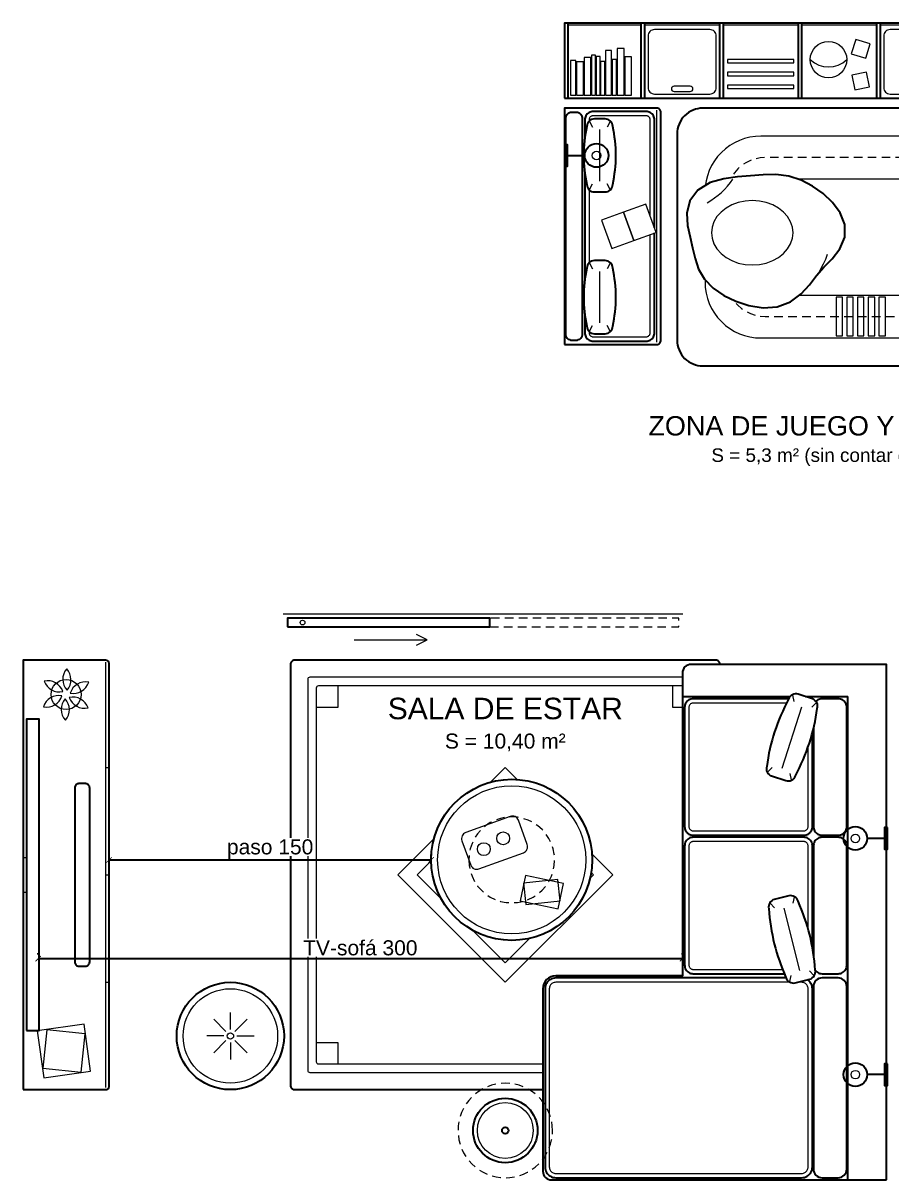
# Model space of a CAD drawing. Header units: centimetres. Extents: x 0 to 696, y -266 to 273.
# Drawn here: x 0 to 405, y -266 to 273 of the extents above; entities that cross this region are included whole.
import ezdxf

# ---------------------------------------------------------------- set-up
doc = ezdxf.new("R2010")
doc.units = ezdxf.units.CM
for name, color, linetype in [('PS-ALFOMBRAS', 42, 'Continuous'), ('PS-CARPINTERIA', 4, 'Continuous'), ('PS-COTAS', 1, 'Continuous'), ('PS-ILUMINACION', 6, 'Continuous'), ('PS-MOBILIARIO', 3, 'Continuous'), ('PS-TEXTOS', 7, 'Continuous')]:
    doc.layers.add(name, color=color, linetype=linetype)
doc.styles.add('PS', font='arial.ttf')
doc.dimstyles.new('PS', dxfattribs={"dimtxt": 7, "dimasz": 2.5, "dimexe": 2.5, "dimexo": 2, "dimgap": 1.5, "dimtad": 1, "dimdec": 0, "dimtxsty": 'PS', "dimblk": 'ARCHTICK', "dimcen": 0, "dimclrd": 1, "dimclre": 1, "dimclrt": 1, "dimazin": 3, "dimtfac": 1, "dimtmove": 0, "dimatfit": 3, "dimtfill": 1})

# ---------------------------------------------------------------- blocks, each defined once
blk = doc.blocks.new('PS_ALFOMBRA_SALON_200x200')
blk.add_lwpolyline([(-100, -98, 0.414214), (-98, -100), (98, -100, 0.414214), (100, -98), (100, 98, 0.414214), (98, 100), (-98, 100, 0.414214), (-100, 98)], format="xyb", close=True)
at = {"color": 8, "lineweight": 13}
for points in [[(-92, -91, 0.414214), (-91, -92), (91, -92, 0.414214), (92, -91), (92, 91, 0.414214), (91, 92), (-91, 92, 0.414214), (-92, 91)], [(-88, -87, 0.414214), (-87, -88), (87, -88, 0.414214), (88, -87), (88, 87, 0.414214), (87, 88), (-87, 88, 0.414214), (-88, 87)]]:
    blk.add_lwpolyline(points, format="xyb", close=True, dxfattribs=at)
for points in [[(-78, 88), (-78, 78), (-88, 78)], [(88, 78), (78, 78), (78, 88)], [(-88, -78), (-78, -78), (-78, -88)], [(78, -88), (78, -78), (88, -78)]]:
    blk.add_lwpolyline(points, dxfattribs=at)
for points in [[(0, -50), (50, 0), (0, 50), (-50, 0)], [(0, -41), (41, 0), (0, 41), (-41, 0)]]:
    blk.add_lwpolyline(points, close=True, dxfattribs=at)
blk = doc.blocks.new('PS_ALFOMBRA_JUEGO_170x120')
at = {"color": 8, "lineweight": 13}
for p, q in [((-53, 34.59), (-54.1, 33.86)), ((-50.89, 35.63), (-53, 34.59)), ((-50.58, 35.73), (-50.89, 35.63)), ((-46.35, 36.85), (-48.2, 36.48)), ((-44.24, 36.98), (-46.35, 36.85)), ((-37.74, 37), (-41.74, 37)), ((-31.24, 37), (-35.24, 37)), ((-24.74, 37), (-28.74, 37)), ((-18.24, 37), (-22.24, 37)), ((-11.74, 37), (-15.74, 37)), ((-5.24, 37), (-9.24, 37)), ((1.26, 37), (-2.74, 37)), ((7.76, 37), (3.76, 37)), ((14.26, 37), (10.26, 37)), ((20.76, 37), (16.76, 37)), ((27.26, 37), (23.26, 37)), ((33.76, 37), (29.76, 37)), ((40.26, 37), (36.26, 37)), ((44, 37), (42.76, 37)), ((46.35, 36.85), (44, 37)), ((46.75, 36.77), (46.35, 36.85)), ((50.89, 35.63), (49.18, 36.21)), ((52.86, 34.66), (50.89, 35.63)), ((54.96, 33.28), (54.95, 33.29)), ((56.73, 31.73), (54.96, 33.28)), ((-59.99, 27.19), (-60.63, 25.89)), ((-58.28, 29.96), (-58.7, 29.33)), ((-56.73, 31.73), (-58.28, 29.96)), ((-56.06, 32.31), (-56.73, 31.73)), ((57.81, 30.5), (56.73, 31.73)), ((59.59, 28), (59.27, 28.48)), ((60.63, 25.89), (59.59, 28)), ((-61.39, 23.66), (-61.42, 23.47)), ((-60.63, 25.89), (-61.39, 23.66)), ((60.97, 24.87), (60.63, 25.89)), ((61.85, 21.35), (61.62, 22.46)), ((-61.87, 21.01), (-62, 19)), ((-62, 19), (-62, 17.02)), ((62, 19), (61.85, 21.35)), ((62, 18.49), (62, 19)), ((-62, 14.52), (-62, 10.52)), ((62, 11.99), (62, 15.99)), ((-62, 8.02), (-62, 4.02)), ((62, 5.49), (62, 9.49)), ((-62, 1.52), (-62, -2.48)), ((62, -1.01), (62, 2.99)), ((-62, -4.98), (-62, -8.98)), ((62, -7.51), (62, -3.51)), ((62, -14.01), (62, -10.01)), ((-62, -11.48), (-62, -15.48)), ((-62, -17.98), (-62, -19)), ((-62, -19), (-61.85, -21.35)), ((-61.85, -21.35), (-61.52, -22.96)), ((61.9, -20.51), (62, -19)), ((62, -19), (62, -16.51)), ((-60.81, -25.35), (-60.63, -25.89)), ((-60.63, -25.89), (-59.59, -28)), ((60.21, -26.74), (60.63, -25.89)), ((60.63, -25.89), (61.39, -23.66)), ((61.39, -23.66), (61.52, -22.97)), ((-59.59, -28), (-58.99, -28.9)), ((-57.47, -30.88), (-56.73, -31.73)), ((-56.73, -31.73), (-54.96, -33.28)), ((56.44, -31.98), (56.73, -31.73)), ((56.73, -31.73), (58.28, -29.96)), ((58.28, -29.96), (58.98, -28.91)), ((-54.96, -33.28), (-54.53, -33.57)), ((-52.4, -34.88), (-50.89, -35.63)), ((-50.89, -35.63), (-48.7, -36.37)), ((-46.25, -36.85), (-44, -37)), ((-44, -37), (-42.25, -37)), ((-39.75, -37), (-35.75, -37)), ((-33.25, -37), (-29.25, -37)), ((-26.75, -37), (-22.75, -37)), ((-20.25, -37), (-16.25, -37)), ((-13.75, -37), (-9.75, -37)), ((-7.25, -37), (-3.25, -37)), ((-0.75, -37), (3.25, -37)), ((5.75, -37), (9.75, -37)), ((12.25, -37), (16.25, -37)), ((18.75, -37), (22.75, -37)), ((25.25, -37), (29.25, -37)), ((31.75, -37), (35.75, -37)), ((38.25, -37), (42.25, -37)), ((44.74, -36.95), (46.35, -36.85)), ((46.35, -36.85), (48.66, -36.39)), ((48.66, -36.39), (48.69, -36.37)), ((51.05, -35.55), (53, -34.59)), ((53, -34.59), (54.52, -33.57))]:
    blk.add_line(p, q, dxfattribs=at)
blk.add_lwpolyline([(-85, -48, 0.414214), (-73, -60), (73, -60, 0.414214), (85, -48), (85, 48, 0.414214), (73, 60), (-73, 60, 0.414214), (-85, 48)], format="xyb", close=True)
for points in [[(-72, -21, 0.414214), (-46, -47), (46, -47, 0.414214), (72, -21), (72, 21, 0.414214), (46, 47), (-46, 47, 0.414214), (-72, 21)], [(-52, -17, 0.414214), (-42, -27), (42, -27, 0.414214), (52, -17), (52, 17, 0.414214), (42, 27), (-42, 27, 0.414214), (-52, 17)]]:
    blk.add_lwpolyline(points, format="xyb", close=True, dxfattribs=at)
for points in [[(-11, -46), (-8, -46), (-8, -28), (-11, -28)], [(-6, -46), (-3, -46), (-3, -28), (-6, -28)], [(-1, -46), (2, -46), (2, -28), (-1, -28)], [(4, -46), (7, -46), (7, -28), (4, -28)], [(9, -46), (12, -46), (12, -28), (9, -28)]]:
    blk.add_lwpolyline(points, close=True, dxfattribs=at)
for centre in [(-30, 0), (30, 0)]:
    blk.add_circle(centre, 8, dxfattribs=at)
blk = doc.blocks.new('PS_SOFA_CHAISE_240x160')
blk.add_wipeout([(0, 0), (0, 240), (-91, 240), (-91.52, 239.97), (-92.04, 239.86), (-92.53, 239.7), (-93, 239.46), (-93.44, 239.17), (-93.83, 238.83), (-94.17, 238.44), (-94.46, 238), (-94.7, 237.53), (-94.86, 237.04), (-94.97, 236.52), (-95, 236), (-95, 95), (-154, 95), (-154.78, 94.95), (-155.55, 94.8), (-156.3, 94.54), (-157, 94.2), (-157.65, 93.76), (-158.24, 93.24), (-158.76, 92.65), (-159.2, 92), (-159.54, 91.3), (-159.8, 90.55), (-159.95, 89.78), (-160, 89), (-160, 4), (-159.97, 3.48), (-159.86, 2.96), (-159.7, 2.47), (-159.46, 2), (-159.17, 1.56), (-158.83, 1.17), (-158.44, 0.83), (-158, 0.54), (-157.53, 0.3), (-157.04, 0.14), (-156.52, 0.03), (-156, 0)])
blk.add_line((-18, 0), (-18, 225))
for points in [[(0, 0), (0, 240), (-91, 240, 0.414214), (-95, 236), (-95, 95), (-154, 95, 0.414214), (-160, 89), (-160, 4, 0.414214), (-156, 0)], [(-42.44, 188.14, 0.090909), (-32.24, 219.53, 0.414214), (-34.49, 223.94), (-41.15, 226.1, 0.414214), (-45.56, 223.86, 0.090909), (-55.76, 192.47, 0.414214), (-53.51, 188.06), (-46.85, 185.9, 0.414214)], [(-33.22, 97.68, 0.090909), (-41.2, 129.7, 0.414214), (-45.44, 132.25), (-52.23, 130.56, 0.414214), (-54.78, 126.32, 0.090909), (-46.8, 94.3, 0.414214), (-42.56, 91.75), (-35.77, 93.44, 0.414214)], [(-34, 5, 0.414214), (-30, 1), (-22.5, 1, 0.414214), (-18.5, 5), (-18.5, 90, 0.414214), (-22.5, 94), (-30, 94, 0.414214), (-34, 90)]]:
    blk.add_lwpolyline(points, format="xyb", close=True)
for points in [[(-95, 225), (-44.95, 225)], [(-45.52, 224), (-90, 224), (-90.52, 223.97), (-91.04, 223.86), (-91.53, 223.7), (-92, 223.46), (-92.44, 223.17), (-92.83, 222.83), (-93.17, 222.44), (-93.46, 222), (-93.7, 221.53), (-93.86, 221.04), (-93.97, 220.52), (-94, 220), (-94, 164.5)], [(-37.69, 225), (-18, 225)], [(-34, 164.5), (-33.97, 163.98), (-33.86, 163.46), (-33.7, 162.97), (-33.46, 162.5), (-33.17, 162.06), (-32.83, 161.67), (-32.44, 161.33), (-32, 161.04), (-31.53, 160.8), (-31.04, 160.64), (-30.52, 160.53), (-30, 160.5), (-22.5, 160.5), (-21.98, 160.53), (-21.46, 160.64), (-20.97, 160.8), (-20.5, 161.04), (-20.06, 161.33), (-19.67, 161.67), (-19.33, 162.06), (-19.04, 162.5), (-18.8, 162.97), (-18.64, 163.46), (-18.53, 163.98), (-18.5, 164.5), (-18.5, 220), (-18.53, 220.52), (-18.64, 221.04), (-18.8, 221.53), (-19.04, 222), (-19.33, 222.44), (-19.67, 222.83), (-20.06, 223.17), (-20.5, 223.46), (-20.97, 223.7), (-21.46, 223.86), (-21.98, 223.97), (-22.5, 224), (-30, 224), (-30.52, 223.97), (-31.04, 223.86), (-31.53, 223.7), (-32, 223.46), (-32.44, 223.17), (-32.83, 222.83), (-32.84, 222.82)], [(-34, 210.45), (-34, 164.5)], [(-94, 164.5), (-93.97, 163.98), (-93.86, 163.46), (-93.7, 162.97), (-93.46, 162.5), (-93.17, 162.06), (-92.83, 161.67), (-92.44, 161.33), (-92, 161.04), (-91.53, 160.8), (-91.04, 160.64), (-90.52, 160.53), (-90, 160.5), (-38.5, 160.5), (-37.98, 160.53), (-37.46, 160.64), (-36.97, 160.8), (-36.5, 161.04), (-36.06, 161.33), (-35.67, 161.67), (-35.33, 162.06), (-35.04, 162.5), (-34.8, 162.97), (-34.64, 163.46), (-34.53, 163.98), (-34.5, 164.5), (-34.5, 208.21)], [(-34.5, 108.19), (-34.5, 155.5), (-34.53, 156.02), (-34.64, 156.54), (-34.8, 157.03), (-35.04, 157.5), (-35.33, 157.94), (-35.67, 158.33), (-36.06, 158.67), (-36.5, 158.96), (-36.97, 159.2), (-37.46, 159.36), (-37.98, 159.47), (-38.5, 159.5), (-90, 159.5), (-90.52, 159.47), (-91.04, 159.36), (-91.53, 159.2), (-92, 158.96), (-92.44, 158.67), (-92.83, 158.33), (-93.17, 157.94), (-93.46, 157.5), (-93.7, 157.03), (-93.86, 156.54), (-93.97, 156.02), (-94, 155.5), (-94, 100)], [(-33.17, 97.57), (-33.17, 97.56), (-32.83, 97.17), (-32.44, 96.83), (-32, 96.54), (-31.53, 96.3), (-31.04, 96.14), (-30.52, 96.03), (-30, 96), (-22.5, 96), (-21.98, 96.03), (-21.46, 96.14), (-20.97, 96.3), (-20.5, 96.54), (-20.06, 96.83), (-19.67, 97.17), (-19.33, 97.56), (-19.04, 98), (-18.8, 98.47), (-18.64, 98.96), (-18.53, 99.48), (-18.5, 100), (-18.5, 155.5), (-18.53, 156.02), (-18.64, 156.54), (-18.8, 157.03), (-19.04, 157.5), (-19.33, 157.94), (-19.67, 158.33), (-20.06, 158.67), (-20.5, 158.96), (-20.97, 159.2), (-21.46, 159.36), (-21.98, 159.47), (-22.5, 159.5), (-30, 159.5), (-30.52, 159.47), (-31.04, 159.36), (-31.53, 159.2), (-32, 158.96), (-32.44, 158.67), (-32.83, 158.33), (-33.17, 157.94), (-33.46, 157.5), (-33.7, 157.03), (-33.86, 156.54), (-33.97, 156.02), (-34, 155.5), (-34, 104.16)], [(-94, 100), (-93.97, 99.48), (-93.86, 98.96), (-93.7, 98.47), (-93.46, 98), (-93.17, 97.56), (-92.83, 97.17), (-92.44, 96.83), (-92, 96.54), (-91.53, 96.3), (-91.04, 96.14), (-90.52, 96.03), (-90, 96), (-47.47, 96)], [(-46.73, 94), (-154, 94), (-154.65, 93.96), (-155.29, 93.83), (-155.91, 93.62), (-156.5, 93.33), (-157.04, 92.97), (-157.54, 92.54), (-157.97, 92.04), (-158.33, 91.5), (-158.62, 90.91), (-158.83, 90.29), (-158.96, 89.65), (-159, 89), (-159, 6)], [(-159, 6), (-158.96, 5.35), (-158.83, 4.71), (-158.62, 4.09), (-158.33, 3.5), (-157.97, 2.96), (-157.54, 2.46), (-157.04, 2.03), (-156.5, 1.67), (-155.91, 1.38), (-155.29, 1.17), (-154.65, 1.04), (-154, 1), (-39.5, 1), (-38.85, 1.04), (-38.21, 1.17), (-37.59, 1.38), (-37, 1.67), (-36.46, 2.03), (-35.96, 2.46), (-35.53, 2.96), (-35.17, 3.5), (-34.88, 4.09), (-34.67, 4.71), (-34.54, 5.35), (-34.5, 6), (-34.5, 89), (-34.54, 89.65), (-34.67, 90.29), (-34.88, 90.91), (-35.17, 91.5), (-35.53, 92.04), (-35.96, 92.54), (-36.46, 92.97), (-36.76, 93.17)]]:
    blk.add_lwpolyline(points)
at = {"color": 8, "lineweight": 13}
for points in [[(-46.44, 222), (-90, 222), (-90.26, 221.98), (-90.52, 221.93), (-90.77, 221.85), (-91, 221.73), (-91.22, 221.59), (-91.41, 221.41), (-91.59, 221.22), (-91.73, 221), (-91.85, 220.77), (-91.93, 220.52), (-91.98, 220.26), (-92, 220), (-92, 164.5)], [(-43.71, 225.67), (-43.18, 222.77)], [(-32.67, 222.09), (-34.81, 220.05)], [(-48.64, 191.73), (-39.36, 220.27)], [(-92, 164.5), (-91.98, 164.24), (-91.93, 163.98), (-91.85, 163.73), (-91.73, 163.5), (-91.59, 163.28), (-91.41, 163.09), (-91.22, 162.91), (-91, 162.77), (-90.77, 162.65), (-90.52, 162.57), (-90.26, 162.52), (-90, 162.5), (-38.5, 162.5), (-38.24, 162.52), (-37.98, 162.57), (-37.73, 162.65), (-37.5, 162.77), (-37.28, 162.91), (-37.09, 163.09), (-36.91, 163.28), (-36.77, 163.5), (-36.65, 163.73), (-36.57, 163.98), (-36.52, 164.24), (-36.5, 164.5), (-36.5, 202.05)], [(-55.33, 189.91), (-53.19, 191.95)], [(-44.29, 186.33), (-44.82, 189.23)], [(-36.5, 116.45), (-36.5, 155.5), (-36.52, 155.76), (-36.57, 156.02), (-36.65, 156.27), (-36.77, 156.5), (-36.91, 156.72), (-37.09, 156.91), (-37.28, 157.09), (-37.5, 157.23), (-37.73, 157.35), (-37.98, 157.43), (-38.24, 157.48), (-38.5, 157.5), (-90, 157.5), (-90.26, 157.48), (-90.52, 157.43), (-90.77, 157.35), (-91, 157.23), (-91.22, 157.09), (-91.41, 156.91), (-91.59, 156.72), (-91.73, 156.5), (-91.85, 156.27), (-91.93, 156.02), (-91.98, 155.76), (-92, 155.5), (-92, 100)], [(-42.92, 131.64), (-43.65, 128.78)], [(-54.18, 128.84), (-52.19, 126.65)], [(-40.37, 97.45), (-47.63, 126.55)], [(-92, 100), (-91.98, 99.74), (-91.93, 99.48), (-91.85, 99.23), (-91.73, 99), (-91.59, 98.78), (-91.41, 98.59), (-91.22, 98.41), (-91, 98.27), (-90.77, 98.15), (-90.52, 98.07), (-90.26, 98.02), (-90, 98), (-48.24, 98)], [(-33.82, 95.16), (-35.81, 97.35)], [(-157, 6), (-156.97, 5.61), (-156.9, 5.22), (-156.77, 4.85), (-156.6, 4.5), (-156.38, 4.17), (-156.12, 3.88), (-155.83, 3.62), (-155.5, 3.4), (-155.15, 3.23), (-154.78, 3.1), (-154.39, 3.03), (-154, 3), (-39.5, 3), (-39.11, 3.03), (-38.72, 3.1), (-38.35, 3.23), (-38, 3.4), (-37.67, 3.62), (-37.38, 3.88), (-37.12, 4.17), (-36.9, 4.5), (-36.73, 4.85), (-36.6, 5.22), (-36.53, 5.61), (-36.5, 6), (-36.5, 89), (-36.53, 89.39), (-36.6, 89.78), (-36.73, 90.15), (-36.9, 90.5), (-37.12, 90.83), (-37.38, 91.12), (-37.67, 91.38), (-38, 91.6), (-38.35, 91.77), (-38.72, 91.9), (-39.11, 91.97), (-39.5, 92), (-41.46, 92)], [(-44.97, 92), (-154, 92), (-154.39, 91.97), (-154.78, 91.9), (-155.15, 91.77), (-155.5, 91.6), (-155.83, 91.38), (-156.12, 91.12), (-156.38, 90.83), (-156.6, 90.5), (-156.77, 90.15), (-156.9, 89.78), (-156.97, 89.39), (-157, 89), (-157, 6)], [(-45.08, 92.36), (-44.35, 95.22)]]:
    blk.add_lwpolyline(points, dxfattribs=at)
blk = doc.blocks.new('PS_MUEBLE_TV_200x40')
blk.add_wipeout([(0, 0), (38.5, 0), (38.7, 0.01), (38.89, 0.05), (39.07, 0.11), (39.25, 0.2), (39.41, 0.31), (39.56, 0.44), (39.69, 0.59), (39.8, 0.75), (39.89, 0.93), (39.95, 1.11), (39.99, 1.3), (40, 1.5), (40, 198.5), (39.99, 198.7), (39.95, 198.89), (39.89, 199.07), (39.8, 199.25), (39.69, 199.41), (39.56, 199.56), (39.41, 199.69), (39.25, 199.8), (39.07, 199.89), (38.89, 199.95), (38.7, 199.99), (38.5, 200), (0, 200)])
at = {"color": 8, "lineweight": 13}
for p, q in [((38.5, 1), (38.5, 199)), ((38.5, 150), (40, 150)), ((38.5, 100), (40, 100)), ((38.5, 50), (40, 50))]:
    blk.add_line(p, q, dxfattribs=at)
for points in [[(0, 0), (38.5, 0, 0.414214), (40, 1.5), (40, 198.5, 0.414214), (38.5, 200), (0, 200)], [(24, 59.5, 0.414214), (26, 57.5), (29, 57.5, 0.414214), (31, 59.5), (31, 140.5, 0.414214), (29, 142.5), (26, 142.5, 0.414214), (24, 140.5)]]:
    blk.add_lwpolyline(points, format="xyb", close=True)
for points in [[(20.44, 185.95, 0.38), (20.28, 196, 0.38)], [(18.53, 185.36, 0.38), (9.75, 190.24, 0.38)], [(21.91, 184.59, 0.38), (30.53, 189.75, 0.38)], [(18.09, 183.41, 0.38), (9.47, 178.25, 0.38)], [(19.56, 182.05, 0.38), (19.72, 172, 0.38)], [(21.47, 182.64, 0.38), (30.25, 177.76, 0.38)]]:
    blk.add_lwpolyline(points, format="xyb", close=True, dxfattribs=at)
blk.add_lwpolyline([(1.5, 27.5), (7.5, 27.5), (7.5, 172.5), (1.5, 172.5)], close=True)
for points in [[(0, 92), (1.5, 92), (1.5, 108), (0, 108)], [(9.64, 5.58), (31.42, 8.64), (28.36, 30.42), (6.58, 27.36)], [(9.11, 9.99), (27.01, 8.11), (28.89, 26.01), (10.99, 27.89)]]:
    blk.add_lwpolyline(points, close=True, dxfattribs=at)
blk.add_circle((20, 184), 7, dxfattribs=at)
blk = doc.blocks.new('PS_MESA_CENTRO_D75')
blk.add_wipeout([(37.5, 0), (37.49, -0.92), (37.45, -1.84), (37.4, -2.76), (37.32, -3.68), (37.22, -4.59), (37.09, -5.5), (36.95, -6.41), (36.78, -7.32), (36.59, -8.22), (36.38, -9.11), (36.14, -10), (35.89, -10.89), (35.61, -11.76), (35.31, -12.63), (34.99, -13.5), (34.65, -14.35), (34.28, -15.2), (33.9, -16.03), (33.5, -16.86), (33.07, -17.68), (32.63, -18.48), (32.16, -19.28), (31.68, -20.06), (31.18, -20.83), (30.66, -21.59), (30.12, -22.34), (29.56, -23.07), (28.99, -23.79), (28.4, -24.49), (27.79, -25.18), (27.16, -25.86), (26.52, -26.52), (25.86, -27.16), (25.18, -27.79), (24.49, -28.4), (23.79, -28.99), (23.07, -29.56), (22.34, -30.12), (21.59, -30.66), (20.83, -31.18), (20.06, -31.68), (19.28, -32.16), (18.48, -32.63), (17.68, -33.07), (16.86, -33.5), (16.03, -33.9), (15.2, -34.28), (14.35, -34.65), (13.5, -34.99), (12.63, -35.31), (11.76, -35.61), (10.89, -35.89), (10, -36.14), (9.11, -36.38), (8.22, -36.59), (7.32, -36.78), (6.41, -36.95), (5.5, -37.09), (4.59, -37.22), (3.68, -37.32), (2.76, -37.4), (1.84, -37.45), (0.92, -37.49), (0, -37.5), (-0.92, -37.49), (-1.84, -37.45), (-2.76, -37.4), (-3.68, -37.32), (-4.59, -37.22), (-5.5, -37.09), (-6.41, -36.95), (-7.32, -36.78), (-8.22, -36.59), (-9.11, -36.38), (-10, -36.14), (-10.89, -35.89), (-11.76, -35.61), (-12.63, -35.31), (-13.5, -34.99), (-14.35, -34.65), (-15.2, -34.28), (-16.03, -33.9), (-16.86, -33.5), (-17.68, -33.07), (-18.48, -32.63), (-19.28, -32.16), (-20.06, -31.68), (-20.83, -31.18), (-21.59, -30.66), (-22.34, -30.12), (-23.07, -29.56), (-23.79, -28.99), (-24.49, -28.4), (-25.18, -27.79), (-25.86, -27.16), (-26.52, -26.52), (-27.16, -25.86), (-27.79, -25.18), (-28.4, -24.49), (-28.99, -23.79), (-29.56, -23.07), (-30.12, -22.34), (-30.66, -21.59), (-31.18, -20.83), (-31.68, -20.06), (-32.16, -19.28), (-32.63, -18.48), (-33.07, -17.68), (-33.5, -16.86), (-33.9, -16.03), (-34.28, -15.2), (-34.65, -14.35), (-34.99, -13.5), (-35.31, -12.63), (-35.61, -11.76), (-35.89, -10.89), (-36.14, -10), (-36.38, -9.11), (-36.59, -8.22), (-36.78, -7.32), (-36.95, -6.41), (-37.09, -5.5), (-37.22, -4.59), (-37.32, -3.68), (-37.4, -2.76), (-37.45, -1.84), (-37.49, -0.92), (-37.5, 0), (-37.49, 0.92), (-37.45, 1.84), (-37.4, 2.76), (-37.32, 3.68), (-37.22, 4.59), (-37.09, 5.5), (-36.95, 6.41), (-36.78, 7.32), (-36.59, 8.22), (-36.38, 9.11), (-36.14, 10), (-35.89, 10.89), (-35.61, 11.76), (-35.31, 12.63), (-34.99, 13.5), (-34.65, 14.35), (-34.28, 15.2), (-33.9, 16.03), (-33.5, 16.86), (-33.07, 17.68), (-32.63, 18.48), (-32.16, 19.28), (-31.68, 20.06), (-31.18, 20.83), (-30.66, 21.59), (-30.12, 22.34), (-29.56, 23.07), (-28.99, 23.79), (-28.4, 24.49), (-27.79, 25.18), (-27.16, 25.86), (-26.52, 26.52), (-25.86, 27.16), (-25.18, 27.79), (-24.49, 28.4), (-23.79, 28.99), (-23.07, 29.56), (-22.34, 30.12), (-21.59, 30.66), (-20.83, 31.18), (-20.06, 31.68), (-19.28, 32.16), (-18.48, 32.63), (-17.68, 33.07), (-16.86, 33.5), (-16.03, 33.9), (-15.2, 34.28), (-14.35, 34.65), (-13.5, 34.99), (-12.63, 35.31), (-11.76, 35.61), (-10.89, 35.89), (-10, 36.14), (-9.11, 36.38), (-8.22, 36.59), (-7.32, 36.78), (-6.41, 36.95), (-5.5, 37.09), (-4.59, 37.22), (-3.68, 37.32), (-2.76, 37.4), (-1.84, 37.45), (-0.92, 37.49), (0, 37.5), (0.92, 37.49), (1.84, 37.45), (2.76, 37.4), (3.68, 37.32), (4.59, 37.22), (5.5, 37.09), (6.41, 36.95), (7.32, 36.78), (8.22, 36.59), (9.11, 36.38), (10, 36.14), (10.89, 35.89), (11.76, 35.61), (12.63, 35.31), (13.5, 34.99), (14.35, 34.65), (15.2, 34.28), (16.03, 33.9), (16.86, 33.5), (17.68, 33.07), (18.48, 32.63), (19.28, 32.16), (20.06, 31.68), (20.83, 31.18), (21.59, 30.66), (22.34, 30.12), (23.07, 29.56), (23.79, 28.99), (24.49, 28.4), (25.18, 27.79), (25.86, 27.16), (26.52, 26.52), (27.16, 25.86), (27.79, 25.18), (28.4, 24.49), (28.99, 23.79), (29.56, 23.07), (30.12, 22.34), (30.66, 21.59), (31.18, 20.83), (31.68, 20.06), (32.16, 19.28), (32.63, 18.48), (33.07, 17.68), (33.5, 16.86), (33.9, 16.03), (34.28, 15.2), (34.65, 14.35), (34.99, 13.5), (35.31, 12.63), (35.61, 11.76), (35.89, 10.89), (36.14, 10), (36.38, 9.11), (36.59, 8.22), (36.78, 7.32), (36.95, 6.41), (37.09, 5.5), (37.22, 4.59), (37.32, 3.68), (37.4, 2.76), (37.45, 1.84), (37.49, 0.92)])
at = {"color": 8, "lineweight": 13}
for p, q in [((-10, 17.32), (-12.18, 15.87)), ((-9.42, 17.61), (-10, 17.32)), ((-5.18, 19.32), (-7.15, 18.65)), ((-3.3, 19.69), (-5.18, 19.32)), ((0, 20), (-0.82, 19.95)), ((2.61, 19.83), (0, 20)), ((3.16, 19.72), (2.61, 19.83)), ((7.65, 18.48), (5.6, 19.17)), ((9.3, 17.67), (7.65, 18.48)), ((12.18, 15.87), (11.43, 16.37)), ((-15.87, 12.18), (-16.98, 10.51)), ((-14.55, 13.67), (-15.87, 12.18)), ((-12.18, 15.87), (-12.73, 15.38)), ((14.14, 14.14), (12.18, 15.87)), ((14.46, 13.78), (14.14, 14.14)), ((17.32, 10), (16.07, 11.87)), ((-18.48, 7.65), (-19.32, 5.18)), ((-18.16, 8.3), (-18.48, 7.65)), ((18.1, 8.43), (17.32, 10)), ((19.32, 5.18), (19, 6.11)), ((-19.86, 2.07), (-20, 0)), ((-20, 0), (-19.83, -2.61)), ((-19.32, 5.18), (-19.45, 4.53)), ((19.83, 2.61), (19.32, 5.18)), ((19.86, 2.21), (19.83, 2.61)), ((-19.83, -2.61), (-19.56, -3.97)), ((19.5, -4.25), (19.83, -2.61)), ((19.83, -2.61), (19.98, -0.29)), ((-18.91, -6.38), (-18.48, -7.65)), ((-18.48, -7.65), (-17.32, -10)), ((-17.32, -10), (-17.3, -10.03)), ((17.14, -10.27), (17.32, -10)), ((17.32, -10), (18.48, -7.65)), ((18.48, -7.65), (18.82, -6.65)), ((-15.91, -12.11), (-15.87, -12.18)), ((-15.87, -12.18), (-14.14, -14.14)), ((-14.14, -14.14), (-13.16, -15)), ((12.95, -15.19), (14.14, -14.14)), ((14.14, -14.14), (15.73, -12.33)), ((-11.19, -16.53), (-10, -17.32)), ((-10, -17.32), (-7.69, -18.46)), ((-5.33, -19.27), (-5.18, -19.32)), ((-5.18, -19.32), (-2.61, -19.83)), ((-2.61, -19.83), (-1.39, -19.91)), ((1.1, -19.93), (2.61, -19.83)), ((2.61, -19.83), (5.05, -19.34)), ((7.42, -18.56), (7.65, -18.48)), ((7.65, -18.48), (10, -17.32)), ((10, -17.32), (10.95, -16.69))]:
    blk.add_line(p, q, dxfattribs=at)
blk.add_lwpolyline([(-19.1, -2.43, 0.414214), (-15.26, -4.22), (5.41, 3.3, 0.414214), (7.21, 7.15), (3.1, 18.43, 0.414214), (-0.74, 20.22), (-21.41, 12.7, 0.414214), (-23.21, 8.85)], format="xyb", close=True, dxfattribs=at)
for points in [[(3.95, -19), (21.56, -22.74), (24.05, -11), (6.44, -7.26)], [(6.57, -20.81), (22.48, -19.14), (21.43, -9.19), (5.52, -10.86)]]:
    blk.add_lwpolyline(points, close=True, dxfattribs=at)
blk.add_circle((0, 0), 37.5)
for centre, radius in [((0, 0), 34.5), ((-4, 10), 3), ((-13, 5), 3)]:
    blk.add_circle(centre, radius, dxfattribs=at)
blk = doc.blocks.new('PS_PUF_D50')
blk.add_wipeout([(25, 0), (24.99, -0.61), (24.97, -1.23), (24.93, -1.84), (24.88, -2.45), (24.81, -3.06), (24.73, -3.67), (24.63, -4.27), (24.52, -4.88), (24.39, -5.48), (24.25, -6.07), (24.09, -6.67), (23.92, -7.26), (23.74, -7.84), (23.54, -8.42), (23.32, -9), (23.1, -9.57), (22.86, -10.13), (22.6, -10.69), (22.33, -11.24), (22.05, -11.78), (21.75, -12.32), (21.44, -12.85), (21.12, -13.37), (20.79, -13.89), (20.44, -14.4), (20.08, -14.89), (19.71, -15.38), (19.33, -15.86), (18.93, -16.33), (18.52, -16.79), (18.11, -17.24), (17.68, -17.68), (17.24, -18.11), (16.79, -18.52), (16.33, -18.93), (15.86, -19.33), (15.38, -19.71), (14.89, -20.08), (14.4, -20.44), (13.89, -20.79), (13.37, -21.12), (12.85, -21.44), (12.32, -21.75), (11.78, -22.05), (11.24, -22.33), (10.69, -22.6), (10.13, -22.86), (9.57, -23.1), (9, -23.32), (8.42, -23.54), (7.84, -23.74), (7.26, -23.92), (6.67, -24.09), (6.07, -24.25), (5.48, -24.39), (4.88, -24.52), (4.27, -24.63), (3.67, -24.73), (3.06, -24.81), (2.45, -24.88), (1.84, -24.93), (1.23, -24.97), (0.61, -24.99), (0, -25), (-0.61, -24.99), (-1.23, -24.97), (-1.84, -24.93), (-2.45, -24.88), (-3.06, -24.81), (-3.67, -24.73), (-4.27, -24.63), (-4.88, -24.52), (-5.48, -24.39), (-6.07, -24.25), (-6.67, -24.09), (-7.26, -23.92), (-7.84, -23.74), (-8.42, -23.54), (-9, -23.32), (-9.57, -23.1), (-10.13, -22.86), (-10.69, -22.6), (-11.24, -22.33), (-11.78, -22.05), (-12.32, -21.75), (-12.85, -21.44), (-13.37, -21.12), (-13.89, -20.79), (-14.4, -20.44), (-14.89, -20.08), (-15.38, -19.71), (-15.86, -19.33), (-16.33, -18.93), (-16.79, -18.52), (-17.24, -18.11), (-17.68, -17.68), (-18.11, -17.24), (-18.52, -16.79), (-18.93, -16.33), (-19.33, -15.86), (-19.71, -15.38), (-20.08, -14.89), (-20.44, -14.4), (-20.79, -13.89), (-21.12, -13.37), (-21.44, -12.85), (-21.75, -12.32), (-22.05, -11.78), (-22.33, -11.24), (-22.6, -10.69), (-22.86, -10.13), (-23.1, -9.57), (-23.32, -9), (-23.54, -8.42), (-23.74, -7.84), (-23.92, -7.26), (-24.09, -6.67), (-24.25, -6.07), (-24.39, -5.48), (-24.52, -4.88), (-24.63, -4.27), (-24.73, -3.67), (-24.81, -3.06), (-24.88, -2.45), (-24.93, -1.84), (-24.97, -1.23), (-24.99, -0.61), (-25, 0), (-24.99, 0.61), (-24.97, 1.23), (-24.93, 1.84), (-24.88, 2.45), (-24.81, 3.06), (-24.73, 3.67), (-24.63, 4.27), (-24.52, 4.88), (-24.39, 5.48), (-24.25, 6.07), (-24.09, 6.67), (-23.92, 7.26), (-23.74, 7.84), (-23.54, 8.42), (-23.32, 9), (-23.1, 9.57), (-22.86, 10.13), (-22.6, 10.69), (-22.33, 11.24), (-22.05, 11.78), (-21.75, 12.32), (-21.44, 12.85), (-21.12, 13.37), (-20.79, 13.89), (-20.44, 14.4), (-20.08, 14.89), (-19.71, 15.38), (-19.33, 15.86), (-18.93, 16.33), (-18.52, 16.79), (-18.11, 17.24), (-17.68, 17.68), (-17.24, 18.11), (-16.79, 18.52), (-16.33, 18.93), (-15.86, 19.33), (-15.38, 19.71), (-14.89, 20.08), (-14.4, 20.44), (-13.89, 20.79), (-13.37, 21.12), (-12.85, 21.44), (-12.32, 21.75), (-11.78, 22.05), (-11.24, 22.33), (-10.69, 22.6), (-10.13, 22.86), (-9.57, 23.1), (-9, 23.32), (-8.42, 23.54), (-7.84, 23.74), (-7.26, 23.92), (-6.67, 24.09), (-6.07, 24.25), (-5.48, 24.39), (-4.88, 24.52), (-4.27, 24.63), (-3.67, 24.73), (-3.06, 24.81), (-2.45, 24.88), (-1.84, 24.93), (-1.23, 24.97), (-0.61, 24.99), (0, 25), (0.61, 24.99), (1.23, 24.97), (1.84, 24.93), (2.45, 24.88), (3.06, 24.81), (3.67, 24.73), (4.27, 24.63), (4.88, 24.52), (5.48, 24.39), (6.07, 24.25), (6.67, 24.09), (7.26, 23.92), (7.84, 23.74), (8.42, 23.54), (9, 23.32), (9.57, 23.1), (10.13, 22.86), (10.69, 22.6), (11.24, 22.33), (11.78, 22.05), (12.32, 21.75), (12.85, 21.44), (13.37, 21.12), (13.89, 20.79), (14.4, 20.44), (14.89, 20.08), (15.38, 19.71), (15.86, 19.33), (16.33, 18.93), (16.79, 18.52), (17.24, 18.11), (17.68, 17.68), (18.11, 17.24), (18.52, 16.79), (18.93, 16.33), (19.33, 15.86), (19.71, 15.38), (20.08, 14.89), (20.44, 14.4), (20.79, 13.89), (21.12, 13.37), (21.44, 12.85), (21.75, 12.32), (22.05, 11.78), (22.33, 11.24), (22.6, 10.69), (22.86, 10.13), (23.1, 9.57), (23.32, 9), (23.54, 8.42), (23.74, 7.84), (23.92, 7.26), (24.09, 6.67), (24.25, 6.07), (24.39, 5.48), (24.52, 4.88), (24.63, 4.27), (24.73, 3.67), (24.81, 3.06), (24.88, 2.45), (24.93, 1.84), (24.97, 1.23), (24.99, 0.61)])
at = {"color": 8, "lineweight": 13}
for p, q in [((0, 3), (0, 11)), ((-2.12, 2.12), (-7.78, 7.78)), ((2.12, 2.12), (7.78, 7.78)), ((-3, 0), (-11, 0)), ((3, 0), (11, 0)), ((-2.12, -2.12), (-7.78, -7.78)), ((0, -3), (0, -11)), ((2.12, -2.12), (7.78, -7.78))]:
    blk.add_line(p, q, dxfattribs=at)
blk.add_circle((0, 0), 25)
for radius in [22, 1.5]:
    blk.add_circle((0, 0), radius, dxfattribs=at)
blk = doc.blocks.new('PS_LAMPARA_PIE')
at = {"color": 8, "lineweight": 13}
for p, q in [((0, 22), (-1.95, 21.9)), ((2.04, 21.9), (0, 22)), ((-10.51, 19.32), (-12.22, 18.29)), ((-6.39, 21.05), (-8.25, 20.39)), ((-4.43, 21.54), (-6.39, 21.05)), ((6.39, 21.05), (4.51, 21.52)), ((8.33, 20.36), (6.39, 21.05)), ((12.22, 18.29), (10.58, 19.27)), ((-20.33, 8.42), (-21.02, 6.49)), ((-19.49, 10.18), (-20.33, 8.42)), ((20.33, 8.42), (19.53, 10.1)), ((21.04, 6.41), (20.33, 8.42)), ((-21.89, 2.16), (-22, 0.09)), ((-21.61, 4.06), (-21.89, 2.16)), ((21.89, 2.16), (21.62, 3.98)), ((22, 0), (21.89, 2.16)), ((-21.86, -2.41), (-21.58, -4.29)), ((-21.58, -4.29), (-21.07, -6.32)), ((21.05, -6.39), (21.58, -4.29)), ((21.58, -4.29), (21.6, -4.15)), ((21.92, -1.67), (22, 0)), ((-20.21, -8.67), (-19.4, -10.37)), ((-19.4, -10.37), (-18.31, -12.19)), ((18.29, -12.22), (19.4, -10.37)), ((19.4, -10.37), (19.45, -10.26)), ((20.48, -7.98), (21.05, -6.39)), ((-11.95, -18.46), (-10.37, -19.4)), ((-10.37, -19.4), (-8.42, -20.33)), ((-8.42, -20.33), (-8.41, -20.33)), ((-6.05, -21.14), (-4.29, -21.58)), ((6.76, -20.92), (8.42, -20.33)), ((8.42, -20.33), (10.37, -19.4)), ((10.37, -19.4), (10.43, -19.36)), ((-4.29, -21.58), (-2.16, -21.89)), ((-2.16, -21.89), (-2.13, -21.9)), ((0.37, -21.98), (2.16, -21.89)), ((2.16, -21.89), (4.29, -21.58)), ((4.29, -21.58), (4.34, -21.56))]:
    blk.add_line(p, q, dxfattribs=at)
blk.add_wipeout([(15, 0), (15, -0.37), (14.98, -0.74), (14.96, -1.1), (14.93, -1.47), (14.89, -1.84), (14.84, -2.2), (14.78, -2.56), (14.71, -2.93), (14.64, -3.29), (14.55, -3.64), (14.46, -4), (14.35, -4.35), (14.24, -4.71), (14.12, -5.05), (13.99, -5.4), (13.86, -5.74), (13.71, -6.08), (13.56, -6.41), (13.4, -6.74), (13.23, -7.07), (13.05, -7.39), (12.87, -7.71), (12.67, -8.02), (12.47, -8.33), (12.26, -8.64), (12.05, -8.94), (11.83, -9.23), (11.6, -9.52), (11.36, -9.8), (11.11, -10.07), (10.86, -10.34), (10.61, -10.61), (10.34, -10.86), (10.07, -11.11), (9.8, -11.36), (9.52, -11.6), (9.23, -11.83), (8.94, -12.05), (8.64, -12.26), (8.33, -12.47), (8.02, -12.67), (7.71, -12.87), (7.39, -13.05), (7.07, -13.23), (6.74, -13.4), (6.41, -13.56), (6.08, -13.71), (5.74, -13.86), (5.4, -13.99), (5.05, -14.12), (4.71, -14.24), (4.35, -14.35), (4, -14.46), (3.64, -14.55), (3.29, -14.64), (2.93, -14.71), (2.56, -14.78), (2.2, -14.84), (1.84, -14.89), (1.47, -14.93), (1.1, -14.96), (0.74, -14.98), (0.37, -15), (0, -15), (-0.37, -15), (-0.74, -14.98), (-1.1, -14.96), (-1.47, -14.93), (-1.84, -14.89), (-2.2, -14.84), (-2.56, -14.78), (-2.93, -14.71), (-3.29, -14.64), (-3.64, -14.55), (-4, -14.46), (-4.35, -14.35), (-4.71, -14.24), (-5.05, -14.12), (-5.4, -13.99), (-5.74, -13.86), (-6.08, -13.71), (-6.41, -13.56), (-6.74, -13.4), (-7.07, -13.23), (-7.39, -13.05), (-7.71, -12.87), (-8.02, -12.67), (-8.33, -12.47), (-8.64, -12.26), (-8.94, -12.05), (-9.23, -11.83), (-9.52, -11.6), (-9.8, -11.36), (-10.07, -11.11), (-10.34, -10.86), (-10.61, -10.61), (-10.86, -10.34), (-11.11, -10.07), (-11.36, -9.8), (-11.6, -9.52), (-11.83, -9.23), (-12.05, -8.94), (-12.26, -8.64), (-12.47, -8.33), (-12.67, -8.02), (-12.87, -7.71), (-13.05, -7.39), (-13.23, -7.07), (-13.4, -6.74), (-13.56, -6.41), (-13.71, -6.08), (-13.86, -5.74), (-13.99, -5.4), (-14.12, -5.05), (-14.24, -4.71), (-14.35, -4.35), (-14.46, -4), (-14.55, -3.64), (-14.64, -3.29), (-14.71, -2.93), (-14.78, -2.56), (-14.84, -2.2), (-14.89, -1.84), (-14.93, -1.47), (-14.96, -1.1), (-14.98, -0.74), (-15, -0.37), (-15, 0), (-15, 0.37), (-14.98, 0.74), (-14.96, 1.1), (-14.93, 1.47), (-14.89, 1.84), (-14.84, 2.2), (-14.78, 2.56), (-14.71, 2.93), (-14.64, 3.29), (-14.55, 3.64), (-14.46, 4), (-14.35, 4.35), (-14.24, 4.71), (-14.12, 5.05), (-13.99, 5.4), (-13.86, 5.74), (-13.71, 6.08), (-13.56, 6.41), (-13.4, 6.74), (-13.23, 7.07), (-13.05, 7.39), (-12.87, 7.71), (-12.67, 8.02), (-12.47, 8.33), (-12.26, 8.64), (-12.05, 8.94), (-11.83, 9.23), (-11.6, 9.52), (-11.36, 9.8), (-11.11, 10.07), (-10.86, 10.34), (-10.61, 10.61), (-10.34, 10.86), (-10.07, 11.11), (-9.8, 11.36), (-9.52, 11.6), (-9.23, 11.83), (-8.94, 12.05), (-8.64, 12.26), (-8.33, 12.47), (-8.02, 12.67), (-7.71, 12.87), (-7.39, 13.05), (-7.07, 13.23), (-6.74, 13.4), (-6.41, 13.56), (-6.08, 13.71), (-5.74, 13.86), (-5.4, 13.99), (-5.05, 14.12), (-4.71, 14.24), (-4.35, 14.35), (-4, 14.46), (-3.64, 14.55), (-3.29, 14.64), (-2.93, 14.71), (-2.56, 14.78), (-2.2, 14.84), (-1.84, 14.89), (-1.47, 14.93), (-1.1, 14.96), (-0.74, 14.98), (-0.37, 15), (0, 15), (0.37, 15), (0.74, 14.98), (1.1, 14.96), (1.47, 14.93), (1.84, 14.89), (2.2, 14.84), (2.56, 14.78), (2.93, 14.71), (3.29, 14.64), (3.64, 14.55), (4, 14.46), (4.35, 14.35), (4.71, 14.24), (5.05, 14.12), (5.4, 13.99), (5.74, 13.86), (6.08, 13.71), (6.41, 13.56), (6.74, 13.4), (7.07, 13.23), (7.39, 13.05), (7.71, 12.87), (8.02, 12.67), (8.33, 12.47), (8.64, 12.26), (8.94, 12.05), (9.23, 11.83), (9.52, 11.6), (9.8, 11.36), (10.07, 11.11), (10.34, 10.86), (10.61, 10.61), (10.86, 10.34), (11.11, 10.07), (11.36, 9.8), (11.6, 9.52), (11.83, 9.23), (12.05, 8.94), (12.26, 8.64), (12.47, 8.33), (12.67, 8.02), (12.87, 7.71), (13.05, 7.39), (13.23, 7.07), (13.4, 6.74), (13.56, 6.41), (13.71, 6.08), (13.86, 5.74), (13.99, 5.4), (14.12, 5.05), (14.24, 4.71), (14.35, 4.35), (14.46, 4), (14.55, 3.64), (14.64, 3.29), (14.71, 2.93), (14.78, 2.56), (14.84, 2.2), (14.89, 1.84), (14.93, 1.47), (14.96, 1.1), (14.98, 0.74), (15, 0.37)])
for p, q in [((-12.22, 18.29), (-13.83, 17.1)), ((13.9, 17.05), (12.22, 18.29)), ((-17.01, 13.96), (-18.21, 12.33)), ((-15.68, 15.42), (-17.01, 13.96)), ((17.01, 13.96), (15.74, 15.35)), ((18.26, 12.26), (17.01, 13.96)), ((-16.8, -14.18), (-15.56, -15.56)), ((-15.56, -15.56), (-13.97, -16.99)), ((13.96, -17.01), (15.56, -15.56)), ((15.56, -15.56), (15.62, -15.48)), ((17.27, -13.6), (18.29, -12.22)), ((12.56, -18.04), (13.96, -17.01))]:
    blk.add_line(p, q, dxfattribs=at)
for radius in [15, 1.5]:
    blk.add_circle((0, 0), radius)
blk.add_circle((0, 0), 13, dxfattribs=at)
blk = doc.blocks.new('PS_APLIQUE_PARED')
blk.add_lwpolyline([(0, -5), (1.5, -5), (1.5, 5), (0, 5)], close=True)
blk.add_lwpolyline([(1.5, 0), (9.48, 0)])
blk.add_circle((15, 0), 5.5)
at = {"color": 8, "lineweight": 13}
blk.add_circle((15, 0), 2, dxfattribs=at)
blk = doc.blocks.new('PS_PUERTA_CORREDERA_90')
at = {"color": 8, "lineweight": 13}
for p, q in [((-5, -2), (181, -2)), ((95.68, -4), (91.68, -4)), ((102.18, -4), (98.18, -4)), ((108.68, -4), (104.68, -4)), ((115.18, -4), (111.18, -4)), ((121.68, -4), (117.68, -4)), ((128.18, -4), (124.18, -4)), ((134.68, -4), (130.68, -4)), ((141.18, -4), (137.18, -4)), ((147.68, -4), (143.68, -4)), ((154.18, -4), (150.18, -4)), ((160.68, -4), (156.68, -4)), ((167.18, -4), (163.18, -4)), ((173.68, -4), (169.68, -4)), ((179.2, -4), (176.18, -4)), ((179.2, -4.98), (179.2, -4)), ((91.22, -8), (95.22, -8)), ((97.72, -8), (101.72, -8)), ((104.22, -8), (108.22, -8)), ((110.72, -8), (114.72, -8)), ((117.22, -8), (121.22, -8)), ((123.72, -8), (127.72, -8)), ((130.22, -8), (134.22, -8)), ((136.72, -8), (140.72, -8)), ((143.22, -8), (147.22, -8)), ((149.72, -8), (153.72, -8)), ((156.22, -8), (160.22, -8)), ((162.72, -8), (166.72, -8)), ((169.22, -8), (173.22, -8)), ((175.72, -8), (179.2, -8)), ((179.2, -8), (179.2, -7.48))]:
    blk.add_line(p, q, dxfattribs=at)
blk.add_lwpolyline([(-3, -8), (91.2, -8), (91.2, -4), (-3, -4)], close=True)
for points in [[(28, -14), (62, -14)], [(57, -16.5), (62, -14), (57, -11.5)]]:
    blk.add_lwpolyline(points, dxfattribs=at)
blk.add_circle((4, -6), 1.1, dxfattribs=at)
blk = doc.blocks.new('PS_LIBRERIA_INFANTIL_256x35')
blk.add_wipeout([(0, -35), (256, -35), (256, 0), (0, 0)])
at = {"color": 8, "lineweight": 13}
blk.add_line((220.33, -33.2), (253, -33.2), dxfattribs=at)
for points in [[(0, -35), (1.8, -35), (1.8, 0), (0, 0)], [(35.67, -35), (37.47, -35), (37.47, 0), (35.67, 0)], [(72.24, -35), (74.04, -35), (74.04, 0), (72.24, 0)], [(108.81, -35), (110.61, -35), (110.61, 0), (108.81, 0)], [(145.39, -35), (147.19, -35), (147.19, 0), (145.39, 0)], [(181.96, -35), (183.76, -35), (183.76, 0), (181.96, 0)], [(218.53, -35), (220.33, -35), (220.33, 0), (218.53, 0)], [(253, -35), (256, -35), (256, 0), (253, 0)]]:
    blk.add_lwpolyline(points, close=True)
for points in [[(35.65, 0), (1.82, 0)], [(72.22, 0), (37.49, 0)], [(108.79, 0), (74.06, 0)], [(145.37, 0), (110.63, 0)], [(181.94, 0), (147.21, 0)], [(218.51, 0), (183.78, 0)], [(252.98, 0), (220.35, 0)], [(1.82, -35), (35.65, -35)], [(37.49, -35), (72.22, -35)], [(74.06, -35), (108.79, -35)], [(110.63, -35), (145.37, -35)], [(147.21, -35), (181.94, -35)], [(183.78, -35), (218.51, -35)], [(220.35, -35), (252.98, -35)]]:
    blk.add_lwpolyline(points)
for points in [[(1.82, -0.8), (35.65, -0.8)], [(37.49, -0.8), (72.22, -0.8)], [(74.06, -0.8), (108.79, -0.8)], [(110.63, -0.8), (145.37, -0.8)], [(147.21, -0.8), (181.94, -0.8)], [(183.78, -0.8), (218.51, -0.8)], [(220.35, -0.8), (252.98, -0.8)]]:
    blk.add_lwpolyline(points, dxfattribs=at)
for points in [[(38.97, -30, 0.414214), (41.97, -33), (67.74, -33, 0.414214), (70.74, -30), (70.74, -6, 0.414214), (67.74, -3), (41.97, -3, 0.414214), (38.97, -6)], [(148.69, -30, 0.414214), (151.69, -33), (177.46, -33, 0.414214), (180.46, -30), (180.46, -6, 0.414214), (177.46, -3), (151.69, -3, 0.414214), (148.69, -6)], [(49.86, -30.6, 0.414214), (51.06, -31.8), (58.66, -31.8, 0.414214), (59.86, -30.6), (59.86, -30.6, 0.414214), (58.66, -29.4), (51.06, -29.4, 0.414214), (49.86, -30.6)], [(159.57, -30.6, 0.414214), (160.77, -31.8), (168.37, -31.8, 0.414214), (169.57, -30.6), (169.57, -30.6, 0.414214), (168.37, -29.4), (160.77, -29.4, 0.414214), (159.57, -30.6)]]:
    blk.add_lwpolyline(points, format="xyb", close=True, dxfattribs=at)
for points in [[(133.62, -14.31), (140.31, -16.38), (142.38, -9.69), (135.69, -7.62)], [(9.24, -33.5), (12.33, -33.5), (12.33, -15.94), (9.24, -15.94)], [(12.58, -33.5), (14.51, -33.5), (14.51, -14.95), (12.58, -14.95)], [(14.76, -33.5), (16.65, -33.5), (16.65, -15.46), (14.76, -15.46)], [(19.12, -33.5), (21.94, -33.5), (21.94, -12.71), (19.12, -12.71)], [(24.54, -33.5), (27.84, -33.5), (27.84, -11.87), (24.54, -11.87)], [(28.09, -33.5), (31.28, -33.5), (31.28, -15.72), (28.09, -15.72)], [(191.26, -33.5), (193.8, -33.5), (193.8, -12.79), (191.26, -12.79)], [(194.05, -33.5), (196.29, -33.5), (196.29, -14.43), (194.05, -14.43)], [(196.54, -33.5), (199.87, -33.5), (199.87, -15.89), (196.54, -15.89)], [(205.68, -33.5), (209.11, -33.5), (209.11, -15.51), (205.68, -15.51)], [(209.36, -33.5), (211.92, -33.5), (211.92, -14.4), (209.36, -14.4)], [(2.8, -33.5), (5.38, -33.5), (5.38, -17.44), (2.8, -17.44)], [(5.63, -33.5), (8.99, -33.5), (8.99, -17.99), (5.63, -17.99)], [(16.9, -33.5), (18.87, -33.5), (18.87, -17.87), (16.9, -17.87)], [(22.19, -33.5), (24.29, -33.5), (24.29, -16.94), (22.19, -16.94)], [(76.04, -18.5), (106.81, -18.5), (106.81, -16.9), (76.04, -16.9)], [(184.76, -33.5), (188.62, -33.5), (188.62, -16.47), (184.76, -16.47)], [(188.87, -33.5), (191.01, -33.5), (191.01, -17.68), (188.87, -17.68)], [(200.12, -33.5), (203.24, -33.5), (203.24, -18.06), (200.12, -18.06)], [(203.49, -33.5), (205.43, -33.5), (205.43, -17.06), (203.49, -17.06)], [(212.17, -33.5), (215.05, -33.5), (215.05, -16.4), (212.17, -16.4)], [(76.04, -24.5), (106.81, -24.5), (106.81, -22.9), (76.04, -22.9)], [(135.27, -31.13), (142.13, -29.73), (140.73, -22.87), (133.87, -24.27)], [(76.04, -30.5), (106.81, -30.5), (106.81, -28.9), (76.04, -28.9)], [(232.66, -34.7), (240.66, -34.7), (240.66, -33.7), (232.66, -33.7)]]:
    blk.add_lwpolyline(points, close=True, dxfattribs=at)
blk.add_lwpolyline([(114.5, -17, 0.4), (131.5, -17)], format="xyb", dxfattribs=at)
blk.add_circle((123, -17), 8.5, dxfattribs=at)
blk = doc.blocks.new('PS_BANCO_ARCON_110x45')
blk.add_wipeout([(0, 0), (43, 0), (43.26, 0.02), (43.52, 0.07), (43.77, 0.15), (44, 0.27), (44.22, 0.41), (44.41, 0.59), (44.59, 0.78), (44.73, 1), (44.85, 1.23), (44.93, 1.48), (44.98, 1.74), (45, 2), (45, 108), (44.98, 108.26), (44.93, 108.52), (44.85, 108.77), (44.73, 109), (44.59, 109.22), (44.41, 109.41), (44.22, 109.59), (44, 109.73), (43.77, 109.85), (43.52, 109.93), (43.26, 109.98), (43, 110), (0, 110)])
at = {"color": 8, "lineweight": 13}
blk.add_line((43, 1), (43, 109), dxfattribs=at)
for points in [[(0, 0), (43, 0, 0.414214), (45, 2), (45, 108, 0.414214), (43, 110), (0, 110)], [(0.5, 5, 0.414214), (3.5, 2), (5.5, 2, 0.414214), (8.5, 5), (8.5, 105, 0.414214), (5.5, 108), (3.5, 108, 0.414214), (0.5, 105)], [(22.5, 74.5, 0.111111), (22.5, 101.5, 0.414214), (19, 105), (14, 105, 0.414214), (10.5, 101.5, 0.111111), (10.5, 74.5, 0.414214), (14, 71), (19, 71, 0.414214)], [(22.5, 8.5, 0.111111), (22.5, 35.5, 0.414214), (19, 39), (14, 39, 0.414214), (10.5, 35.5, 0.111111), (10.5, 8.5, 0.414214), (14, 5), (19, 5, 0.414214)]]:
    blk.add_lwpolyline(points, format="xyb", close=True)
for points in [[(42, 54.25), (42, 104.5), (41.97, 105.02), (41.86, 105.54), (41.7, 106.03), (41.46, 106.5), (41.17, 106.94), (40.83, 107.33), (40.44, 107.67), (40, 107.96), (39.53, 108.2), (39.04, 108.36), (38.52, 108.47), (38, 108.5), (13.5, 108.5), (12.98, 108.47), (12.46, 108.36), (11.97, 108.2), (11.5, 107.96), (11.06, 107.67), (10.67, 107.33), (10.33, 106.94), (10.04, 106.5), (9.8, 106.03), (9.64, 105.54), (9.53, 105.02), (9.5, 104.5), (9.5, 95.65)], [(9.5, 80.35), (9.5, 29.65)], [(9.5, 5.5), (9.53, 4.98), (9.64, 4.46), (9.8, 3.97), (10.04, 3.5), (10.33, 3.06), (10.67, 2.67), (11.06, 2.33), (11.5, 2.04), (11.97, 1.8), (12.46, 1.64), (12.98, 1.53), (13.5, 1.5), (38, 1.5), (38.52, 1.53), (39.04, 1.64), (39.53, 1.8), (40, 2.04), (40.44, 2.33), (40.83, 2.67), (41.17, 3.06), (41.46, 3.5), (41.7, 3.97), (41.86, 4.46), (41.97, 4.98), (42, 5.5), (42, 51.9)], [(9.5, 14.35), (9.5, 5.5)]]:
    blk.add_lwpolyline(points)
for points in [[(40, 59.75), (40, 104.5), (39.98, 104.76), (39.93, 105.02), (39.85, 105.27), (39.73, 105.5), (39.59, 105.72), (39.41, 105.91), (39.22, 106.09), (39, 106.23), (38.77, 106.35), (38.52, 106.43), (38.26, 106.48), (38, 106.5), (13.5, 106.5), (13.24, 106.48), (12.98, 106.43), (12.73, 106.35), (12.5, 106.23), (12.28, 106.09), (12.09, 105.91), (11.91, 105.72), (11.77, 105.5), (11.65, 105.27), (11.57, 105.02), (11.52, 104.76), (11.5, 104.5), (11.5, 103.98)], [(11.7, 103.8), (13.1, 101.2)], [(21.3, 103.8), (19.9, 101.2)], [(16.5, 76), (16.5, 100)], [(11.5, 72.02), (11.5, 37.98)], [(11.7, 72.2), (13.1, 74.8)], [(21.3, 72.2), (19.9, 74.8)], [(32.39, 48.42), (27.61, 61.58)], [(11.5, 5.5), (11.52, 5.24), (11.57, 4.98), (11.65, 4.73), (11.77, 4.5), (11.91, 4.28), (12.09, 4.09), (12.28, 3.91), (12.5, 3.77), (12.73, 3.65), (12.98, 3.57), (13.24, 3.52), (13.5, 3.5), (38, 3.5), (38.26, 3.52), (38.52, 3.57), (38.77, 3.65), (39, 3.77), (39.22, 3.91), (39.41, 4.09), (39.59, 4.28), (39.73, 4.5), (39.85, 4.73), (39.93, 4.98), (39.98, 5.24), (40, 5.5), (40, 51.17)], [(11.7, 37.8), (13.1, 35.2)], [(21.3, 37.8), (19.9, 35.2)], [(16.5, 10), (16.5, 34)], [(11.5, 6.02), (11.5, 5.5)], [(11.7, 6.2), (13.1, 8.8)], [(21.3, 6.2), (19.9, 8.8)]]:
    blk.add_lwpolyline(points, dxfattribs=at)
for points in [[(32.39, 48.42), (42.73, 52.18), (37.94, 65.34), (27.61, 61.58)], [(22.06, 44.66), (32.39, 48.42), (27.61, 61.58), (17.27, 57.82)]]:
    blk.add_lwpolyline(points, close=True, dxfattribs=at)
blk = doc.blocks.new('PS_PUF_PERA')
blk.add_wipeout([(38.06, 0), (38.12, 5.79), (36, 11.28), (32.38, 16.1), (27.96, 20.21), (23.1, 23.71), (17.78, 26.52), (11.99, 28.36), (5.96, 29.11), (0, 29), (-5.84, 28.54), (-11.84, 28.02), (-18.22, 27.18), (-24.67, 25.32), (-30.27, 21.87), (-34, 16.9), (-35.43, 11.11), (-35.08, 5.33), (-33.94, 0), (-32.79, -4.98), (-31.66, -9.92), (-29.98, -14.9), (-27.19, -19.65), (-23.18, -23.79), (-18.22, -27.18), (-12.64, -29.9), (-6.54, -31.95), (0, -33), (6.66, -32.52), (12.78, -30.24), (17.78, -26.52), (21.61, -22.18), (24.88, -17.98), (28.36, -14.1), (32.22, -10.1), (35.83, -5.44)])
blk.add_lwpolyline([(38.06, 0), (38.12, 5.79), (36, 11.28), (32.38, 16.1), (27.96, 20.21), (23.1, 23.71), (17.78, 26.52), (11.99, 28.36), (5.96, 29.11), (0, 29), (-5.84, 28.54), (-11.84, 28.02), (-18.22, 27.18), (-24.67, 25.32), (-30.27, 21.87), (-34, 16.9), (-35.43, 11.11), (-35.08, 5.33), (-33.94, 0), (-32.79, -4.98), (-31.66, -9.92), (-29.98, -14.9), (-27.19, -19.65), (-23.18, -23.79), (-18.22, -27.18), (-12.64, -29.9), (-6.54, -31.95), (0, -33), (6.66, -32.52), (12.78, -30.24), (17.78, -26.52), (21.61, -22.18), (24.88, -17.98), (28.36, -14.1), (32.22, -10.1), (35.83, -5.44)], close=True)
at = {"color": 8, "lineweight": 13}
for points in [[(-26, 16, 0.12), (-14, 27)], [(20, -24, 0.12), (30, -8)]]:
    blk.add_lwpolyline(points, format="xyb", dxfattribs=at)
blk.add_lwpolyline([(14, 2), (13.71, 4.6), (12.85, 7.13), (11.45, 9.5), (9.55, 11.64), (7.21, 13.49), (4.5, 14.99), (1.5, 16.1), (-1.7, 16.77), (-5, 17), (-8.3, 16.77), (-11.5, 16.1), (-14.5, 14.99), (-17.21, 13.49), (-19.55, 11.64), (-21.45, 9.5), (-22.85, 7.13), (-23.71, 4.6), (-24, 2), (-23.71, -0.6), (-22.85, -3.13), (-21.45, -5.5), (-19.55, -7.64), (-17.21, -9.49), (-14.5, -10.99), (-11.5, -12.1), (-8.3, -12.77), (-5, -13), (-1.7, -12.77), (1.5, -12.1), (4.5, -10.99), (7.21, -9.49), (9.55, -7.64), (11.45, -5.5), (12.85, -3.13), (13.71, -0.6)], close=True, dxfattribs=at)
blk = doc.blocks.new('_ARCHTICK')
at = {"color": 0, "linetype": 'BYBLOCK', "const_width": 0.15}
blk.add_lwpolyline([(-0.5, -0.5), (0.5, 0.5)], dxfattribs=at)

msp = doc.modelspace()

# ---------------------------------------------------------------- block references
at = {"layer": 'PS-ALFOMBRAS'}
for name, p in [('PS_ALFOMBRA_JUEGO_170x120', (390, 173.5)), ('PS_ALFOMBRA_SALON_200x200', (225, -123.5))]:
    msp.add_blockref(name, p, dxfattribs=at)
at = {"layer": 'PS-CARPINTERIA'}
msp.add_blockref('PS_PUERTA_CORREDERA_90', (126.6, 0), dxfattribs=at)
at = {"layer": 'PS-MOBILIARIO'}
for name, p in [('PS_LIBRERIA_INFANTIL_256x35', (252.5, 273.1)), ('PS_BANCO_ARCON_110x45', (252.5, 123.5)), ('PS_MUEBLE_TV_200x40', (0.5, -223.5)), ('PS_PUF_D50', (97, -198.5))]:
    msp.add_blockref(name, p, dxfattribs=at)

# ---------------------------------------------------------------- texts
at = {"layer": 'PS-TEXTOS', "insert": (380, 78.5), "char_height": 9, "attachment_point": 5, "style": 'PS', "bg_fill": 3, "box_fill_scale": 1.25, "bg_fill_color": 0}
msp.add_mtext('ZONA DE JUEGO Y LECTURA\\P\\H0.7x;S = 5,3 m² (sin contar el paso)', dxfattribs=at)

# ---------------------------------------------------------------- next in the draw order: block references
at = {"layer": 'PS-ILUMINACION'}
msp.add_blockref('PS_APLIQUE_PARED', (252.5, 211.5), dxfattribs=at)
at = {"layer": 'PS-MOBILIARIO'}
for name, p in [('PS_PUF_PERA', (345, 173.5)), ('PS_SOFA_CHAISE_240x160', (402.5, -265.5))]:
    msp.add_blockref(name, p, dxfattribs=at)

# ---------------------------------------------------------------- next in the draw order: block references
at = {"layer": 'PS-ILUMINACION', "rotation": 180}
for p in [(403, -106.5), (403, -216.5)]:
    msp.add_blockref('PS_APLIQUE_PARED', p, dxfattribs=at)
at = {"layer": 'PS-ILUMINACION'}
msp.add_blockref('PS_LAMPARA_PIE', (225, -242.5), dxfattribs=at)
at = {"layer": 'PS-MOBILIARIO'}
msp.add_blockref('PS_MESA_CENTRO_D75', (228, -116.5), dxfattribs=at)

# ---------------------------------------------------------------- next in the draw order: texts
at = {"layer": 'PS-TEXTOS', "insert": (225, -53.5), "char_height": 10, "attachment_point": 5, "style": 'PS', "bg_fill": 3, "box_fill_scale": 1.25, "bg_fill_color": 0}
msp.add_mtext('SALA DE ESTAR\\P\\H0.7x;S = 10,40 m²', dxfattribs=at)

# ---------------------------------------------------------------- next in the draw order: dimensions: what is measured, and where the dimension line sits
at = {"layer": 'PS-COTAS'}
for base, p1, p2, text in [((40.5, -116.5), (40.5, -116.5), (190.5, -116.5), 'paso <>'), ((7.5, -162.5), (7.5, -162.5), (307.5, -162.5), 'TV-sofá <>')]:
    msp.add_linear_dim(base=base, p1=p1, p2=p2, text=text, dimstyle='PS', dxfattribs=at).render()

doc.saveas('drawing.dxf')
